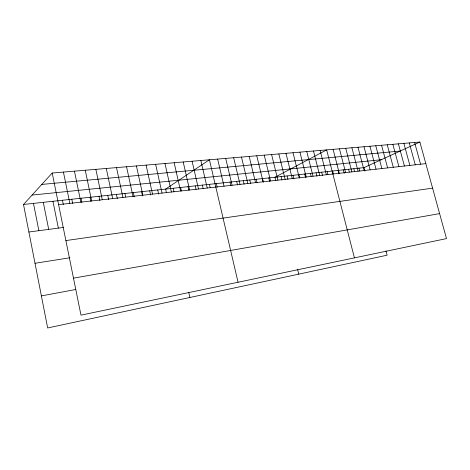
<?xml version="1.0" encoding="UTF-8"?>
<svg xmlns="http://www.w3.org/2000/svg" width="470" height="470" viewBox="0 0 470 470"><rect width="100%" height="100%" fill="white"/><g stroke="black" fill="none" stroke-linecap="round" stroke-linejoin="round"><path stroke-width="0.7" d="M385.999 250.951L387.121 255.204L47.664 327.966L23.5 204.468L52.205 173.03L419.869 142.034L446.5 238.596L80.975 315.141L52.205 173.03M23.5 204.468L364.033 167.608L419.869 142.034M41.389 295.906L75.67 289.514M73.49 278.146L439.609 213.621M35.009 263.276L69.942 257.754M65.882 240.575L432.582 188.135M28.887 231.998L63.791 227.41M58.603 204.62L425.826 163.642M32.089 195.062L381.24 159.73M41.806 184.422L400.181 151.052M414.605 142.481L420.579 164.23M409.276 142.927L415.269 164.823M403.871 143.385L409.881 165.422M398.401 143.844L404.429 166.033M392.861 144.314L398.901 166.65M387.245 144.789L393.296 167.273M381.552 145.265L387.621 167.907M375.783 145.753L381.869 168.548M369.931 146.246L376.035 169.2M364.003 146.746L370.119 169.858M364.033 167.608L364.961 171.115M357.993 147.251L364.127 170.528M358.957 168.16L359.697 170.98M351.901 147.768L358.052 171.209M353.816 168.718L354.556 171.556M345.726 148.285L351.883 171.897M348.611 169.282L349.333 172.038M339.457 148.814L345.638 172.59M343.353 169.846L344.252 173.318M333.107 149.348L339.299 173.301M338.024 170.428L338.929 173.912M332.637 171.01L333.359 173.818M354.427 257.871L326.662 149.895L274.962 177.249L275.82 180.75M327.179 171.597L327.907 174.423M320.123 150.447L326.345 174.746M321.662 172.196L322.567 175.751M313.496 151.005L319.723 175.486M316.075 172.801L316.95 176.256M306.763 151.569L313.008 176.232M310.417 173.412L311.122 176.197M299.936 152.145L306.193 176.996M304.689 174.035L305.571 177.531M298.891 174.664L299.772 178.183M293.01 152.732L299.278 177.766M293.022 175.298L293.903 178.841M285.977 153.326L292.258 178.547M287.076 175.939L287.934 179.393M278.839 153.925L285.137 179.346M281.054 176.591L281.912 180.069M271.595 154.536L277.899 180.151M297.563 269.251L298.767 274.145M264.24 155.159L270.555 180.968M268.787 177.918L269.645 181.438M262.53 178.594L263.394 182.143M256.773 155.787L263.1 181.802M256.191 179.282L257.055 182.848M249.188 156.428L255.527 182.648M249.776 179.975L250.61 183.459M241.486 157.074L247.831 183.506M243.272 180.68L244.106 184.181M233.661 157.738L240.017 184.381M236.68 181.397L237.52 184.922M225.712 158.408L232.08 185.262M230 182.119L230.841 185.668M217.639 159.083L224.049 186.314M216.37 183.594L217.187 187.084M238.055 282.241L209.432 159.776L165.622 189.087L166.421 192.647M209.42 184.346L210.237 187.859M200.843 160.505L207.229 188.035M202.37 185.109L203.187 188.646M192.101 161.239L198.499 189.011M195.22 185.879L196.043 189.445M183.218 161.986L189.616 190.003M187.976 186.666L188.775 190.15M180.627 187.459L181.426 190.973M174.176 162.749L180.58 191.008M173.177 188.264L173.976 191.801M164.982 163.525L171.391 192.036M188.781 292.546L189.886 297.481M155.623 164.312L162.038 193.082M157.72 189.939L158.649 194.122M146.1 165.117L152.521 194.139M149.707 190.808L150.635 195.021M136.412 165.934L142.833 195.226M141.57 191.689L142.498 195.937M133.31 192.583L134.238 196.865M126.548 166.768L132.969 196.325M124.92 193.487L125.678 196.983M116.501 167.614L122.923 197.447M116.407 194.41L117.312 198.64M106.279 168.477L112.694 198.587M107.765 195.35L108.67 199.609M95.862 169.353L102.278 199.75M98.982 196.296L99.887 200.59M85.252 170.246L91.668 200.931M90.064 197.265L90.945 201.477M81.01 198.24L81.886 202.488M74.442 171.156L80.852 202.141M71.804 199.239L72.686 203.522M63.432 172.085L69.836 203.369M62.451 200.249L63.333 204.567M52.951 201.278L58.362 228.12M43.293 202.323L48.698 229.395M33.482 203.387L38.875 230.688"/></g></svg>
